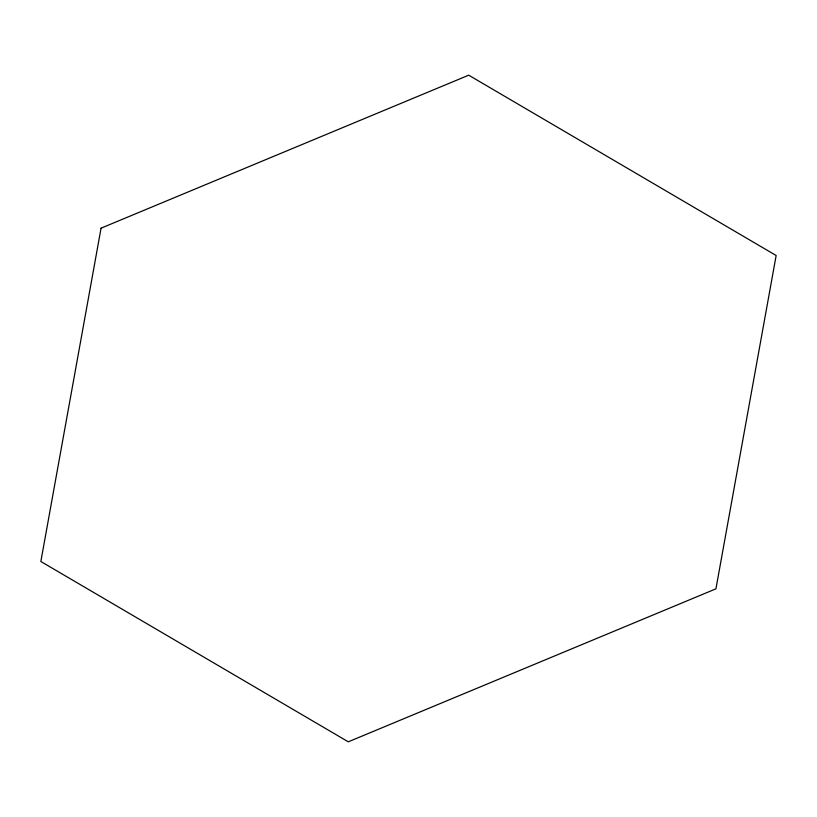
<?xml version="1.0" encoding="UTF-8"?>
<svg xmlns="http://www.w3.org/2000/svg" width="817" height="817" viewBox="0 0 817 817"><rect width="100%" height="100%" fill="white"/><g stroke="black" fill="none" stroke-linecap="round" stroke-linejoin="round"><path stroke-width="1.23" d="M101.063 228.168L40.85 561.493L348.287 741.816L715.937 588.832L776.15 255.507L468.713 75.184L101.063 228.168"/></g></svg>
